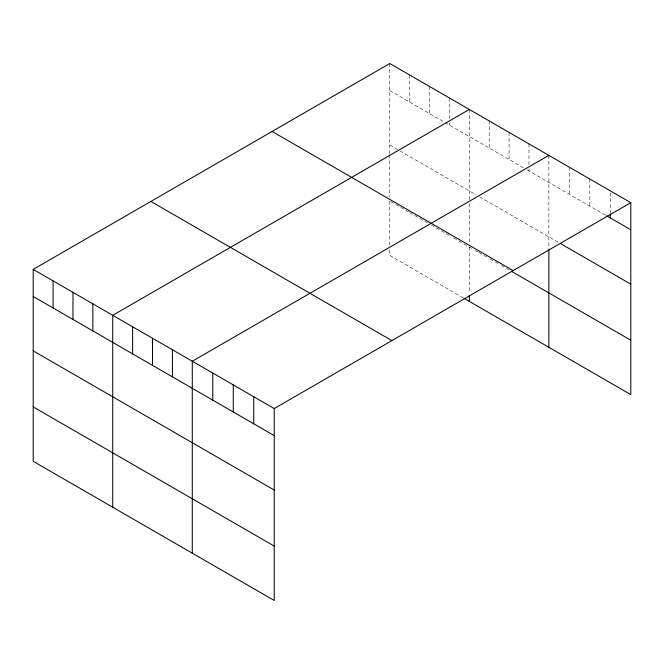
<?xml version="1.0" encoding="UTF-8"?>
<svg xmlns="http://www.w3.org/2000/svg" width="664" height="664" viewBox="0 0 664 664"><rect width="100%" height="100%" fill="white"/><g stroke="black" fill="none" stroke-linecap="round" stroke-linejoin="round"><path stroke-width="0.5" stroke-dasharray="3.32 2.49" d="M389.768 63.52L389.768 153.857M389.768 90.611L444.233 122.06M445.096 122.558L523.78 167.975M527.233 169.976L605.859 215.368M389.768 145.009L399.28 150.496M400.143 151.002L476.221 194.925M479.682 196.917L558.648 242.509M390.631 201.557L408.783 212.04M409.655 212.538L427.807 223.021M431.268 225.013L449.42 235.496M453.744 237.994L471.905 248.477M475.358 250.477L477.955 251.971M478.819 252.469L489.194 258.462M490.057 258.96L497.842 263.45M501.295 265.451L509.08 269.941M463.256 297.887L389.768 255.457L389.768 249.415M610.316 192.859L610.316 212.928M589.823 179.023L589.823 206.114M569.338 167.195L569.338 194.286M548.846 155.368L548.846 248.651M528.967 143.889L528.967 164.954M528.967 168.971L528.967 170.972M509.08 132.41L509.08 159.493M489.194 120.923L489.194 148.014M469.307 109.444L469.307 199.781M469.307 203.715L469.307 243.049M469.307 246.983L469.307 293.322M449.42 97.965L449.42 119.03M449.42 123.047L449.42 125.048M429.533 86.486L429.533 113.569M409.655 75.007L409.655 102.09M389.768 154.845L389.768 197.125M389.768 201.059L389.768 245.381"/><path stroke-width="1" d="M33.2 269.385L274.232 408.543L274.232 600.48L33.2 461.314L33.2 269.385L389.768 63.52L630.8 202.686L630.8 394.615L464.119 298.385M469.307 109.444L112.739 315.309L112.739 507.238M548.846 155.368L192.286 361.233L192.286 553.162M274.232 408.543L630.8 202.686M606.747 215.883L630.8 229.769M560.433 243.539L630.8 284.167M272.099 131.455L513.131 270.613M511.67 271.435L630.8 340.217M150.869 201.449L391.901 340.607M33.2 296.468L274.232 435.634M33.2 350.874L274.232 490.032M33.2 406.916L274.232 546.082M610.316 213.924L610.316 217.941M548.846 249.639L548.846 347.297M469.307 295.331L469.307 301.381M253.748 396.715L253.748 423.806M233.255 384.888L233.255 411.971M212.77 373.06L212.77 400.143M172.399 349.745L172.399 376.837M152.512 338.267L152.512 365.358M132.626 326.788L132.626 353.879M92.852 303.83L92.852 330.913M72.974 292.343L72.974 319.434M53.087 280.864L53.087 307.955"/></g></svg>
